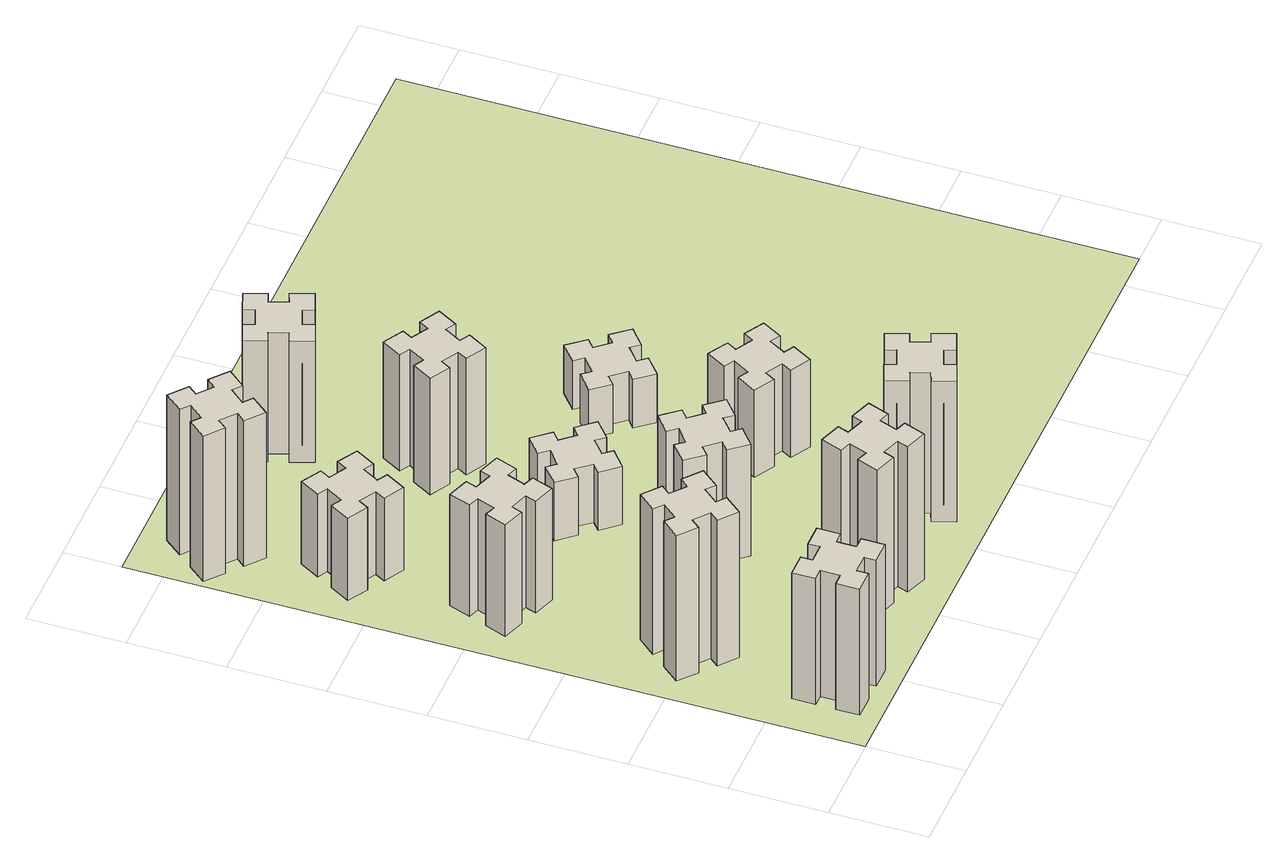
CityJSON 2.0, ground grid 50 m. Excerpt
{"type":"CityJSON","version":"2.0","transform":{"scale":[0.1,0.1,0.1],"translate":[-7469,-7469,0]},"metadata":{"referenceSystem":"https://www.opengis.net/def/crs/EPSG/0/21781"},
"CityObjects":{
"building1":{"type":"Building","attributes":{"class":"1000","function":"1000","usage":"1000","yearOfConstruction":2016,"roofType":"1000","measuredHeight":78,"storeysAboveGround":30,"storeysBelowGround":0},"geometry":[{"type":"Solid","lod":"1","boundaries":[[[[0,1,2,3,4,5,6,7,8,9,10,11,12,13,14,15,16,17,18,19]],[[17,16,20,21]],[[16,15,22,20]],[[15,14,23,22]],[[14,13,24,23]],[[13,12,25,24]],[[12,11,26,25]],[[11,10,27,26]],[[10,9,28,27]],[[9,8,29,28]],[[8,7,30,29]],[[7,6,31,30]],[[6,5,32,31]],[[5,4,33,32]],[[4,3,34,33]],[[3,2,35,34]],[[2,1,36,35]],[[1,0,37,36]],[[0,19,38,37]],[[19,18,39,38]],[[18,17,21,39]],[[24,25,26,27,28,29,30,31,32,33,34,35,36,37,38,39,21,20,22,23]]]]}]},
"building2":{"type":"Building","attributes":{"class":"1000","function":"1000","usage":"1000","yearOfConstruction":2016,"roofType":"1000","measuredHeight":90,"storeysAboveGround":30,"storeysBelowGround":0},"geometry":[{"type":"Solid","lod":"1","boundaries":[[[[40,41,42,43,44,45,46,47,48,49,50,51,52,53,54,55,56,57,58,59]],[[57,56,60,61]],[[56,55,62,60]],[[55,54,63,62]],[[54,53,64,63]],[[53,52,65,64]],[[52,51,66,65]],[[51,50,67,66]],[[50,49,68,67]],[[49,48,69,68]],[[48,47,70,69]],[[47,46,71,70]],[[46,45,72,71]],[[45,44,73,72]],[[44,43,74,73]],[[43,42,75,74]],[[42,41,76,75]],[[41,40,77,76]],[[40,59,78,77]],[[59,58,79,78]],[[58,57,61,79]],[[64,65,66,67,68,69,70,71,72,73,74,75,76,77,78,79,61,60,62,63]]]]}]},
"building3":{"type":"Building","attributes":{"class":"1000","function":"1000","usage":"1000","yearOfConstruction":2016,"roofType":"1000","measuredHeight":69,"storeysAboveGround":30,"storeysBelowGround":0},"geometry":[{"type":"Solid","lod":"1","boundaries":[[[[80,81,82,83,84,85,86,87,88,89,90,91,92,93,94,95,96,97,98,99]],[[97,96,100,101]],[[96,95,102,100]],[[95,94,103,102]],[[94,93,104,103]],[[93,92,105,104]],[[92,91,106,105]],[[91,90,107,106]],[[90,89,108,107]],[[89,88,109,108]],[[88,87,110,109]],[[87,86,111,110]],[[86,85,112,111]],[[85,84,113,112]],[[84,83,114,113]],[[83,82,115,114]],[[82,81,116,115]],[[81,80,117,116]],[[80,99,118,117]],[[99,98,119,118]],[[98,97,101,119]],[[104,105,106,107,108,109,110,111,112,113,114,115,116,117,118,119,101,100,102,103]]]]}]},
"building4":{"type":"Building","attributes":{"class":"1000","function":"1000","usage":"1000","yearOfConstruction":2016,"roofType":"1000","measuredHeight":51,"storeysAboveGround":30,"storeysBelowGround":0},"geometry":[{"type":"Solid","lod":"1","boundaries":[[[[120,121,122,123,124,125,126,127,128,129,130,131,132,133,134,135,136,137,138,139]],[[137,136,140,141]],[[136,135,142,140]],[[135,134,143,142]],[[134,133,144,143]],[[133,132,145,144]],[[132,131,146,145]],[[131,130,147,146]],[[130,129,148,147]],[[129,128,149,148]],[[128,127,150,149]],[[127,126,151,150]],[[126,125,152,151]],[[125,124,153,152]],[[124,123,154,153]],[[123,122,155,154]],[[122,121,156,155]],[[121,120,157,156]],[[120,139,158,157]],[[139,138,159,158]],[[138,137,141,159]],[[144,145,146,147,148,149,150,151,152,153,154,155,156,157,158,159,141,140,142,143]]]]}]},
"building5":{"type":"Building","attributes":{"class":"1000","function":"1000","usage":"1000","yearOfConstruction":2016,"roofType":"1000","measuredHeight":90,"storeysAboveGround":30,"storeysBelowGround":0},"geometry":[{"type":"Solid","lod":"1","boundaries":[[[[160,161,162,163,164,165,166,167,168,169,170,171,172,173,174,175,176,177,178,179]],[[177,176,180,181]],[[176,175,182,180]],[[175,174,183,182]],[[174,173,184,183]],[[173,172,185,184]],[[172,171,186,185]],[[171,170,187,186]],[[170,169,188,187]],[[169,168,189,188]],[[168,167,190,189]],[[167,166,191,190]],[[166,165,192,191]],[[165,164,193,192]],[[164,163,194,193]],[[163,162,195,194]],[[162,161,196,195]],[[161,160,197,196]],[[160,179,198,197]],[[179,178,199,198]],[[178,177,181,199]],[[184,185,186,187,188,189,190,191,192,193,194,195,196,197,198,199,181,180,182,183]]]]}]},
"building6":{"type":"Building","attributes":{"class":"1000","function":"1000","usage":"1000","yearOfConstruction":2016,"roofType":"1000","measuredHeight":90,"storeysAboveGround":30,"storeysBelowGround":0},"geometry":[{"type":"Solid","lod":"1","boundaries":[[[[200,201,202,203,204,205,206,207,208,209,210,211,212,213,214,215,216,217,218,219]],[[217,216,220,221]],[[216,215,222,220]],[[215,214,223,222]],[[214,213,224,223]],[[213,212,225,224]],[[212,211,226,225]],[[211,210,227,226]],[[210,209,228,227]],[[209,208,229,228]],[[208,207,230,229]],[[207,206,231,230]],[[206,205,232,231]],[[205,204,233,232]],[[204,203,234,233]],[[203,202,235,234]],[[202,201,236,235]],[[201,200,237,236]],[[200,219,238,237]],[[219,218,239,238]],[[218,217,221,239]],[[224,225,226,227,228,229,230,231,232,233,234,235,236,237,238,239,221,220,222,223]]]]}]},
"building7":{"type":"Building","attributes":{"class":"1000","function":"1000","usage":"1000","yearOfConstruction":2016,"roofType":"1000","measuredHeight":69,"storeysAboveGround":30,"storeysBelowGround":0},"geometry":[{"type":"Solid","lod":"1","boundaries":[[[[240,241,242,243,244,245,246,247,248,249,250,251,252,253,254,255,256,257,258,259]],[[257,256,260,261]],[[256,255,262,260]],[[255,254,263,262]],[[254,253,264,263]],[[253,252,265,264]],[[252,251,266,265]],[[251,250,267,266]],[[250,249,268,267]],[[249,248,269,268]],[[248,247,270,269]],[[247,246,271,270]],[[246,245,272,271]],[[245,244,273,272]],[[244,243,274,273]],[[243,242,275,274]],[[242,241,276,275]],[[241,240,277,276]],[[240,259,278,277]],[[259,258,279,278]],[[258,257,261,279]],[[264,265,266,267,268,269,270,271,272,273,274,275,276,277,278,279,261,260,262,263]]]]}]},
"building8":{"type":"Building","attributes":{"class":"1000","function":"1000","usage":"1000","yearOfConstruction":2016,"roofType":"1000","measuredHeight":36,"storeysAboveGround":30,"storeysBelowGround":0},"geometry":[{"type":"Solid","lod":"1","boundaries":[[[[280,281,282,283,284,285,286,287,288,289,290,291,292,293,294,295,296,297,298,299]],[[297,296,300,301]],[[296,295,302,300]],[[295,294,303,302]],[[294,293,304,303]],[[293,292,305,304]],[[292,291,306,305]],[[291,290,307,306]],[[290,289,308,307]],[[289,288,309,308]],[[288,287,310,309]],[[287,286,311,310]],[[286,285,312,311]],[[285,284,313,312]],[[284,283,314,313]],[[283,282,315,314]],[[282,281,316,315]],[[281,280,317,316]],[[280,299,318,317]],[[299,298,319,318]],[[298,297,301,319]],[[304,305,306,307,308,309,310,311,312,313,314,315,316,317,318,319,301,300,302,303]]]]}]},
"building9":{"type":"Building","attributes":{"class":"1000","function":"1000","usage":"1000","yearOfConstruction":2016,"roofType":"1000","measuredHeight":87,"storeysAboveGround":30,"storeysBelowGround":0},"geometry":[{"type":"Solid","lod":"1","boundaries":[[[[320,321,322,323,324,325,326,327,328,329,330,331,332,333,334,335,336,337,338,339]],[[337,336,340,341]],[[336,335,342,340]],[[335,334,343,342]],[[334,333,344,343]],[[333,332,345,344]],[[332,331,346,345]],[[331,330,347,346]],[[330,329,348,347]],[[329,328,349,348]],[[328,327,350,349]],[[327,326,351,350]],[[326,325,352,351]],[[325,324,353,352]],[[324,323,354,353]],[[323,322,355,354]],[[322,321,356,355]],[[321,320,357,356]],[[320,339,358,357]],[[339,338,359,358]],[[338,337,341,359]],[[344,345,346,347,348,349,350,351,352,353,354,355,356,357,358,359,341,340,342,343]]]]}]},
"building10":{"type":"Building","attributes":{"class":"1000","function":"1000","usage":"1000","yearOfConstruction":2016,"roofType":"1000","measuredHeight":72,"storeysAboveGround":30,"storeysBelowGround":0},"geometry":[{"type":"Solid","lod":"1","boundaries":[[[[360,361,362,363,364,365,366,367,368,369,370,371,372,373,374,375,376,377,378,379]],[[377,376,380,381]],[[376,375,382,380]],[[375,374,383,382]],[[374,373,384,383]],[[373,372,385,384]],[[372,371,386,385]],[[371,370,387,386]],[[370,369,388,387]],[[369,368,389,388]],[[368,367,390,389]],[[367,366,391,390]],[[366,365,392,391]],[[365,364,393,392]],[[364,363,394,393]],[[363,362,395,394]],[[362,361,396,395]],[[361,360,397,396]],[[360,379,398,397]],[[379,378,399,398]],[[378,377,381,399]],[[384,385,386,387,388,389,390,391,392,393,394,395,396,397,398,399,381,380,382,383]]]]}]},
"building11":{"type":"Building","attributes":{"class":"1000","function":"1000","usage":"1000","yearOfConstruction":2016,"roofType":"1000","measuredHeight":75,"storeysAboveGround":30,"storeysBelowGround":0},"geometry":[{"type":"Solid","lod":"1","boundaries":[[[[400,401,402,403,404,405,406,407,408,409,410,411,412,413,414,415,416,417,418,419]],[[417,416,420,421]],[[416,415,422,420]],[[415,414,423,422]],[[414,413,424,423]],[[413,412,425,424]],[[412,411,426,425]],[[411,410,427,426]],[[410,409,428,427]],[[409,408,429,428]],[[408,407,430,429]],[[407,406,431,430]],[[406,405,432,431]],[[405,404,433,432]],[[404,403,434,433]],[[403,402,435,434]],[[402,401,436,435]],[[401,400,437,436]],[[400,419,438,437]],[[419,418,439,438]],[[418,417,421,439]],[[424,425,426,427,428,429,430,431,432,433,434,435,436,437,438,439,421,420,422,423]]]]}]},
"building12":{"type":"Building","attributes":{"class":"1000","function":"1000","usage":"1000","yearOfConstruction":2016,"roofType":"1000","measuredHeight":54,"storeysAboveGround":30,"storeysBelowGround":0},"geometry":[{"type":"Solid","lod":"1","boundaries":[[[[440,441,442,443,444,445,446,447,448,449,450,451,452,453,454,455,456,457,458,459]],[[457,456,460,461]],[[456,455,462,460]],[[455,454,463,462]],[[454,453,464,463]],[[453,452,465,464]],[[452,451,466,465]],[[451,450,467,466]],[[450,449,468,467]],[[449,448,469,468]],[[448,447,470,469]],[[447,446,471,470]],[[446,445,472,471]],[[445,444,473,472]],[[444,443,474,473]],[[443,442,475,474]],[[442,441,476,475]],[[441,440,477,476]],[[440,459,478,477]],[[459,458,479,478]],[[458,457,461,479]],[[464,465,466,467,468,469,470,471,472,473,474,475,476,477,478,479,461,460,462,463]]]]}]},
"building13":{"type":"Building","attributes":{"class":"1000","function":"1000","usage":"1000","yearOfConstruction":2016,"roofType":"1000","measuredHeight":30,"storeysAboveGround":30,"storeysBelowGround":0},"geometry":[{"type":"Solid","lod":"1","boundaries":[[[[480,481,482,483,484,485,486,487,488,489,490,491,492,493,494,495,496,497,498,499]],[[497,496,500,501]],[[496,495,502,500]],[[495,494,503,502]],[[494,493,504,503]],[[493,492,505,504]],[[492,491,506,505]],[[491,490,507,506]],[[490,489,508,507]],[[489,488,509,508]],[[488,487,510,509]],[[487,486,511,510]],[[486,485,512,511]],[[485,484,513,512]],[[484,483,514,513]],[[483,482,515,514]],[[482,481,516,515]],[[481,480,517,516]],[[480,499,518,517]],[[499,498,519,518]],[[498,497,501,519]],[[504,505,506,507,508,509,510,511,512,513,514,515,516,517,518,519,501,500,502,503]]]]}]},
"landuse1":{"type":"LandUse","attributes":{"name":"plot1","function":"1010"},"geometry":[{"type":"MultiSurface","lod":"1","boundaries":[[[520,521,522,523]]]}]}
},
"vertices":[
[265,325,0],[265,225,0],[205,225,0],[205,105,0],[325,105,0],[325,165,0],[425,165,0],[425,105,0],[545,105,0],[545,225,0],[485,225,0],[485,325,0],[545,325,0],[545,445,0],[425,445,0],[425,385,0],[325,385,0],[325,445,0],[205,445,0],[205,325,0],[325,385,780],[325,445,780],[425,385,780],[425,445,780],[545,445,780],[545,325,780],[485,325,780],[485,225,780],[545,225,780],[545,105,780],[425,105,780],[425,165,780],[325,165,780],[325,105,780],[205,105,780],[205,225,780],[265,225,780],[265,325,780],[205,325,780],[205,445,780],
[484,1067,0],[408,1132,0],[446,1178,0],[354,1255,0],[277,1163,0],[323,1124,0],[259,1048,0],[213,1086,0],[136,994,0],[228,917,0],[266,963,0],[343,899,0],[304,853,0],[396,776,0],[473,868,0],[427,906,0],[492,983,0],[538,944,0],[615,1036,0],[523,1113,0],[492,983,900],[538,944,900],[427,906,900],[473,868,900],[396,776,900],[304,853,900],[343,899,900],[266,963,900],[228,917,900],[136,994,900],[213,1086,900],[259,1048,900],[323,1124,900],[277,1163,900],[354,1255,900],[446,1178,900],[408,1132,900],[484,1067,900],[523,1113,900],[615,1036,900],
[291,1869,0],[385,1835,0],[364,1779,0],[477,1737,0],[518,1850,0],[462,1871,0],[496,1965,0],[552,1944,0],[593,2057,0],[480,2098,0],[460,2042,0],[366,2076,0],[387,2132,0],[274,2173,0],[233,2060,0],[289,2040,0],[255,1946,0],[199,1967,0],[157,1854,0],[270,1813,0],[255,1946,690],[199,1967,690],[289,2040,690],[233,2060,690],[274,2173,690],[387,2132,690],[366,2076,690],[460,2042,690],[480,2098,690],[593,2057,690],[552,1944,690],[496,1965,690],[462,1871,690],[518,1850,690],[477,1737,690],[364,1779,690],[385,1835,690],[291,1869,690],[270,1813,690],[157,1854,690],
[446,2597,0],[496,2684,0],[548,2654,0],[608,2758,0],[504,2818,0],[474,2766,0],[387,2816,0],[417,2868,0],[313,2928,0],[253,2824,0],[305,2794,0],[255,2707,0],[203,2737,0],[143,2633,0],[247,2573,0],[277,2625,0],[364,2575,0],[334,2523,0],[438,2463,0],[498,2567,0],[364,2575,510],[334,2523,510],[277,2625,510],[247,2573,510],[143,2633,510],[203,2737,510],[255,2707,510],[305,2794,510],[253,2824,510],[313,2928,510],[417,2868,510],[387,2816,510],[474,2766,510],[504,2818,510],[608,2758,510],[548,2654,510],[496,2684,510],[446,2597,510],[498,2567,510],[438,2463,510],
[1029,460,0],[995,366,0],[939,387,0],[897,274,0],[1010,233,0],[1031,289,0],[1125,255,0],[1104,199,0],[1217,157,0],[1258,270,0],[1202,291,0],[1236,385,0],[1292,364,0],[1333,477,0],[1220,518,0],[1200,462,0],[1106,496,0],[1127,552,0],[1014,593,0],[973,480,0],[1106,496,900],[1127,552,900],[1200,462,900],[1220,518,900],[1333,477,900],[1292,364,900],[1236,385,900],[1202,291,900],[1258,270,900],[1217,157,900],[1104,199,900],[1125,255,900],[1031,289,900],[1010,233,900],[897,274,900],[939,387,900],[995,366,900],[1029,460,900],[973,480,900],[1014,593,900],
[384,3387,0],[308,3452,0],[346,3498,0],[254,3575,0],[177,3483,0],[223,3444,0],[159,3368,0],[113,3406,0],[36,3314,0],[128,3237,0],[166,3283,0],[243,3219,0],[204,3173,0],[296,3096,0],[373,3188,0],[327,3226,0],[392,3303,0],[438,3264,0],[515,3356,0],[423,3433,0],[392,3303,900],[438,3264,900],[327,3226,900],[373,3188,900],[296,3096,900],[204,3173,900],[243,3219,900],[166,3283,900],[128,3237,900],[36,3314,900],[113,3406,900],[159,3368,900],[223,3444,900],[177,3483,900],[254,3575,900],[346,3498,900],[308,3452,900],[384,3387,900],[423,3433,900],[515,3356,900],
[1083,1332,0],[1006,1267,0],[968,1313,0],[876,1236,0],[953,1144,0],[999,1183,0],[1063,1106,0],[1017,1068,0],[1094,976,0],[1186,1053,0],[1148,1099,0],[1224,1163,0],[1263,1117,0],[1355,1194,0],[1278,1286,0],[1232,1248,0],[1167,1324,0],[1213,1363,0],[1136,1455,0],[1044,1378,0],[1167,1324,690],[1213,1363,690],[1232,1248,690],[1278,1286,690],[1355,1194,690],[1263,1117,690],[1224,1163,690],[1148,1099,690],[1186,1053,690],[1094,976,690],[1017,1068,690],[1063,1106,690],[999,1183,690],[953,1144,690],[876,1236,690],[968,1313,690],[1006,1267,690],[1083,1332,690],[1044,1378,690],[1136,1455,690],
[1083,1972,0],[1006,1907,0],[968,1953,0],[876,1876,0],[953,1784,0],[999,1823,0],[1063,1746,0],[1017,1708,0],[1094,1616,0],[1186,1693,0],[1148,1739,0],[1224,1803,0],[1263,1757,0],[1355,1834,0],[1278,1926,0],[1232,1888,0],[1167,1964,0],[1213,2003,0],[1136,2095,0],[1044,2018,0],[1167,1964,360],[1213,2003,360],[1232,1888,360],[1278,1926,360],[1355,1834,360],[1263,1757,360],[1224,1803,360],[1148,1739,360],[1186,1693,360],[1094,1616,360],[1017,1708,360],[1063,1746,360],[999,1823,360],[953,1784,360],[876,1876,360],[968,1953,360],[1006,1907,360],[1083,1972,360],[1044,2018,360],[1136,2095,360],
[1635,385,0],[1669,291,0],[1613,270,0],[1654,157,0],[1767,199,0],[1746,255,0],[1840,289,0],[1860,233,0],[1973,274,0],[1932,387,0],[1876,366,0],[1842,460,0],[1898,480,0],[1857,593,0],[1744,552,0],[1765,496,0],[1671,462,0],[1650,518,0],[1537,477,0],[1579,364,0],[1671,462,870],[1650,518,870],[1765,496,870],[1744,552,870],[1857,593,870],[1898,480,870],[1842,460,870],[1876,366,870],[1932,387,870],[1973,274,870],[1860,233,870],[1840,289,870],[1746,255,870],[1767,199,870],[1654,157,870],[1613,270,870],[1669,291,870],[1635,385,870],[1579,364,870],[1537,477,870],
[1314,2666,0],[1227,2716,0],[1257,2768,0],[1153,2828,0],[1093,2724,0],[1145,2694,0],[1095,2607,0],[1043,2637,0],[983,2533,0],[1087,2473,0],[1117,2525,0],[1204,2475,0],[1174,2423,0],[1278,2363,0],[1338,2467,0],[1286,2497,0],[1336,2584,0],[1388,2554,0],[1448,2658,0],[1344,2718,0],[1336,2584,720],[1388,2554,720],[1286,2497,720],[1338,2467,720],[1278,2363,720],[1174,2423,720],[1204,2475,720],[1117,2525,720],[1087,2473,720],[983,2533,720],[1043,2637,720],[1095,2607,720],[1145,2694,720],[1093,2724,720],[1153,2828,720],[1257,2768,720],[1227,2716,720],[1314,2666,720],[1344,2718,720],[1448,2658,720],
[1125,3456,0],[1031,3422,0],[1010,3478,0],[897,3437,0],[939,3324,0],[995,3345,0],[1029,3251,0],[973,3230,0],[1014,3117,0],[1127,3159,0],[1106,3215,0],[1200,3249,0],[1220,3193,0],[1333,3234,0],[1292,3347,0],[1236,3326,0],[1202,3420,0],[1258,3440,0],[1217,3553,0],[1104,3512,0],[1202,3420,750],[1258,3440,750],[1236,3326,750],[1292,3347,750],[1333,3234,750],[1220,3193,750],[1200,3249,750],[1106,3215,750],[1127,3159,750],[1014,3117,750],[973,3230,750],[1029,3251,750],[995,3345,750],[939,3324,750],[897,3437,750],[1010,3478,750],[1031,3422,750],[1125,3456,750],[1104,3512,750],[1217,3553,750],
[1954,1286,0],[1867,1336,0],[1897,1388,0],[1793,1448,0],[1733,1344,0],[1785,1314,0],[1735,1227,0],[1683,1257,0],[1623,1153,0],[1727,1093,0],[1757,1145,0],[1844,1095,0],[1814,1043,0],[1918,983,0],[1978,1087,0],[1926,1117,0],[1976,1204,0],[2028,1174,0],[2088,1278,0],[1984,1338,0],[1976,1204,540],[2028,1174,540],[1926,1117,540],[1978,1087,540],[1918,983,540],[1814,1043,540],[1844,1095,540],[1757,1145,540],[1727,1093,540],[1623,1153,540],[1683,1257,540],[1735,1227,540],[1785,1314,540],[1733,1344,540],[1793,1448,540],[1897,1388,540],[1867,1336,540],[1954,1286,540],[1984,1338,540],[2088,1278,540],
[1972,1988,0],[1907,2064,0],[1953,2103,0],[1876,2195,0],[1784,2118,0],[1823,2072,0],[1746,2007,0],[1708,2053,0],[1616,1976,0],[1693,1884,0],[1739,1923,0],[1803,1846,0],[1757,1808,0],[1834,1716,0],[1926,1793,0],[1888,1839,0],[1964,1903,0],[2003,1857,0],[2095,1934,0],[2018,2026,0],[1964,1903,300],[2003,1857,300],[1888,1839,300],[1926,1793,300],[1834,1716,300],[1757,1808,300],[1803,1846,300],[1739,1923,300],[1693,1884,300],[1616,1976,300],[1708,2053,300],[1746,2007,300],[1823,2072,300],[1784,2118,300],[1876,2195,300],[1953,2103,300],[1907,2064,300],[1972,1988,300],[2018,2026,300],[2095,1934,300],
[5,3705,0],[3705,3705,0],[3705,5,0],[5,5,0]
]}
